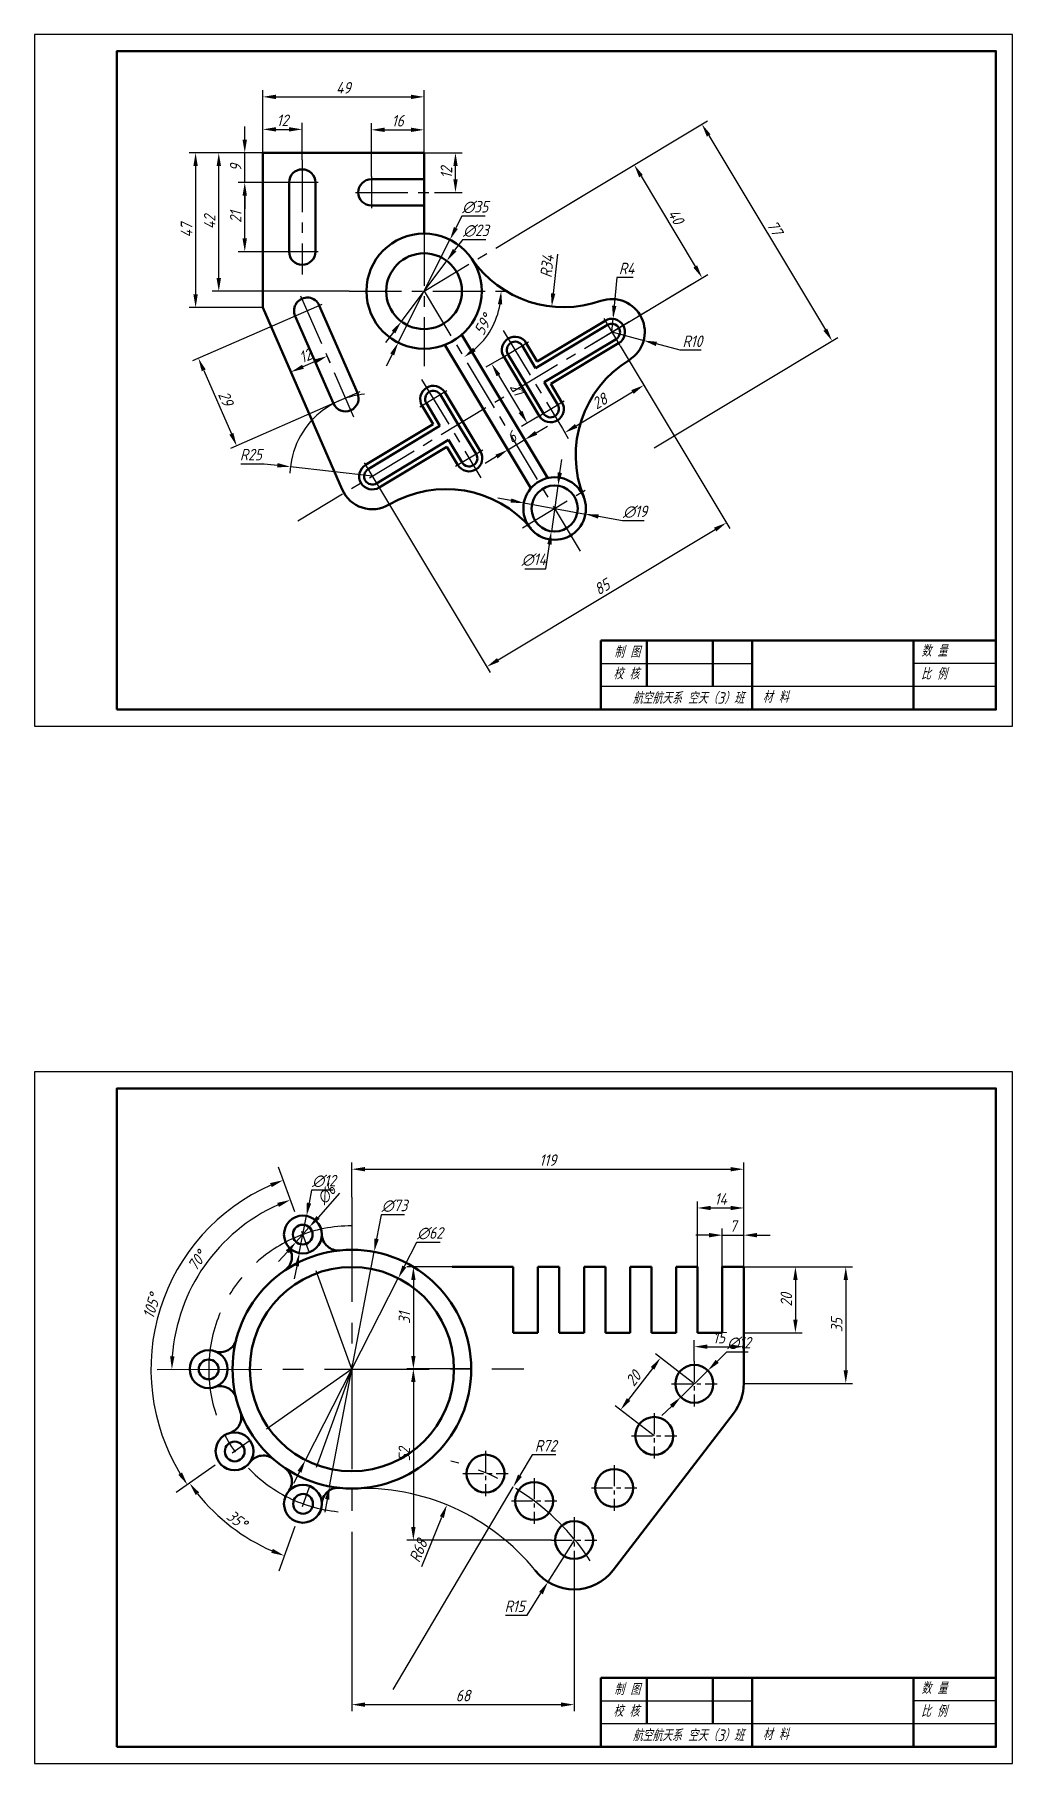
# Model space of a CAD drawing. Header units: millimetres. Extents: x 1 to 2971, y 6 to 1476.
# Drawn here: x 892 to 1189, y 6 to 531 of the extents above; entities that cross this region are included whole.
import ezdxf

# ---------------------------------------------------------------- set-up
doc = ezdxf.new("R2010")
doc.units = ezdxf.units.MM
doc.header["$PDMODE"] = 35
doc.linetypes.add('CENTER', pattern=[50.8, 31.75, -6.35, 6.35, -6.35])
for name, color, linetype, lineweight in [('尺寸标注', 7, 'Continuous', 25), ('文字标注', 7, 'Continuous', 25), ('点画线', 1, 'CENTER', 25), ('粗实线', 7, 'Continuous', 50), ('细实线', 3, 'Continuous', 25)]:
    doc.layers.add(name, color=color, linetype=linetype, lineweight=lineweight)
doc.styles.add('国标汉字', font='gbeitc.shx', dxfattribs={"height": 3.5, "bigfont": 'gbcbig.shx'})
doc.dimstyles.new('国标尺寸', dxfattribs={"dimtxt": 3.5, "dimasz": 4, "dimexe": 2, "dimexo": 0, "dimgap": 1, "dimtad": 1, "dimtoh": 1, "dimdec": 0, "dimdsep": 46, "dimtxsty": '国标汉字', "dimcen": 3.5, "dimclre": 256, "dimaunit": 1, "dimadec": 0, "dimazin": 0, "dimtfac": 1, "dimtdec": 0, "dimtmove": 0, "dimatfit": 3, "dimfxl": 1, "dimarcsym": 0})

# ---------------------------------------------------------------- blocks, each defined once
blk = doc.blocks.new('*D57')
at = {"layer": 'Defpoints', "color": 0, "transparency": 16777216}
for p in [(961.27, 494.72), (940.88, 447.72), (961.27, 447.72)]:
    blk.add_point(p, dxfattribs=at)
at = {"layer": '尺寸标注', "lineweight": -2, "transparency": 16777216}
for p, q in [((961.27, 494.72), (938.88, 494.72)), ((961.27, 447.72), (938.88, 447.72))]:
    blk.add_line(p, q, dxfattribs=at)
at = {"layer": '尺寸标注', "color": 0, "lineweight": -2, "transparency": 16777216}
blk.add_line((940.88, 490.72), (940.88, 451.72), dxfattribs=at)
at = {"layer": '尺寸标注', "color": 0, "transparency": 16777216}
for points in [[(940.21, 490.72), (941.54, 490.72), (940.88, 494.72)], [(940.21, 451.72), (941.54, 451.72), (940.88, 447.72)]]:
    blk.add_solid(points, dxfattribs=at)
at = {"layer": '尺寸标注', "color": 0, "transparency": 16777216, "insert": (938.13, 471.22), "char_height": 3.5, "attachment_point": 5, "rotation": 90, "style": '国标汉字'}
blk.add_mtext('47', dxfattribs=at)
blk = doc.blocks.new('*D58')
at = {"layer": 'Defpoints', "color": 0, "transparency": 16777216}
for p in [(947.92, 494.72), (961.27, 494.72), (987.52, 452.72)]:
    blk.add_point(p, dxfattribs=at)
at = {"layer": '尺寸标注', "lineweight": -2, "transparency": 16777216}
for p, q in [((961.27, 494.72), (945.92, 494.72)), ((987.52, 452.72), (945.92, 452.72))]:
    blk.add_line(p, q, dxfattribs=at)
at = {"layer": '尺寸标注', "color": 0, "lineweight": -2, "transparency": 16777216}
blk.add_line((947.92, 456.72), (947.92, 490.72), dxfattribs=at)
at = {"layer": '尺寸标注', "color": 0, "transparency": 16777216}
for points in [[(947.25, 490.72), (948.59, 490.72), (947.92, 494.72)], [(947.25, 456.72), (948.59, 456.72), (947.92, 452.72)]]:
    blk.add_solid(points, dxfattribs=at)
at = {"layer": '尺寸标注', "color": 0, "transparency": 16777216, "insert": (945.17, 473.72), "char_height": 3.5, "attachment_point": 5, "rotation": 90, "style": '国标汉字'}
blk.add_mtext('42', dxfattribs=at)
blk = doc.blocks.new('*D59')
at = {"layer": 'Defpoints', "color": 0, "transparency": 16777216}
for p in [(955.81, 494.72), (961.27, 494.72), (968.47, 485.72)]:
    blk.add_point(p, dxfattribs=at)
at = {"layer": '尺寸标注', "color": 0, "lineweight": -2, "transparency": 16777216}
for p, q in [((955.81, 498.72), (955.81, 502.72)), ((955.81, 485.72), (955.81, 494.72)), ((955.81, 481.72), (955.81, 477.72))]:
    blk.add_line(p, q, dxfattribs=at)
at = {"layer": '尺寸标注', "lineweight": -2, "transparency": 16777216}
for p, q in [((961.27, 494.72), (953.81, 494.72)), ((968.47, 485.72), (953.81, 485.72))]:
    blk.add_line(p, q, dxfattribs=at)
at = {"layer": '尺寸标注', "color": 0, "transparency": 16777216}
for points in [[(955.14, 498.72), (956.47, 498.72), (955.81, 494.72)], [(955.14, 481.72), (956.47, 481.72), (955.81, 485.72)]]:
    blk.add_solid(points, dxfattribs=at)
at = {"layer": '尺寸标注', "color": 0, "transparency": 16777216, "insert": (953.06, 490.22), "char_height": 3.5, "attachment_point": 5, "rotation": 90, "style": '国标汉字'}
blk.add_mtext('9', dxfattribs=at)
blk = doc.blocks.new('*D60')
at = {"layer": 'Defpoints', "color": 0, "transparency": 16777216}
for p in [(955.81, 485.72), (968.47, 485.72), (968.47, 464.72)]:
    blk.add_point(p, dxfattribs=at)
at = {"layer": '尺寸标注', "lineweight": -2, "transparency": 16777216}
for p, q in [((968.47, 485.72), (953.81, 485.72)), ((968.47, 464.72), (953.81, 464.72))]:
    blk.add_line(p, q, dxfattribs=at)
at = {"layer": '尺寸标注', "color": 0, "lineweight": -2, "transparency": 16777216}
blk.add_line((955.81, 468.72), (955.81, 481.72), dxfattribs=at)
at = {"layer": '尺寸标注', "color": 0, "transparency": 16777216}
for points in [[(955.14, 481.72), (956.47, 481.72), (955.81, 485.72)], [(955.14, 468.72), (956.47, 468.72), (955.81, 464.72)]]:
    blk.add_solid(points, dxfattribs=at)
at = {"layer": '尺寸标注', "color": 0, "transparency": 16777216, "insert": (953.06, 475.22), "char_height": 3.5, "attachment_point": 5, "rotation": 90, "style": '国标汉字'}
blk.add_mtext('21', dxfattribs=at)
blk = doc.blocks.new('*D61')
at = {"layer": 'Defpoints', "color": 0, "transparency": 16777216}
for p in [(1010.27, 511.73), (961.27, 494.72), (1010.27, 494.72)]:
    blk.add_point(p, dxfattribs=at)
at = {"layer": '尺寸标注', "lineweight": -2, "transparency": 16777216}
for p, q in [((961.27, 494.72), (961.27, 513.73)), ((1010.27, 494.72), (1010.27, 513.73))]:
    blk.add_line(p, q, dxfattribs=at)
at = {"layer": '尺寸标注', "color": 0, "lineweight": -2, "transparency": 16777216}
blk.add_line((965.27, 511.73), (1006.27, 511.73), dxfattribs=at)
at = {"layer": '尺寸标注', "color": 0, "transparency": 16777216}
for points in [[(965.27, 512.39), (965.27, 511.06), (961.27, 511.73)], [(1006.27, 512.39), (1006.27, 511.06), (1010.27, 511.73)]]:
    blk.add_solid(points, dxfattribs=at)
at = {"layer": '尺寸标注', "color": 0, "transparency": 16777216, "insert": (985.77, 514.48), "char_height": 3.5, "attachment_point": 5, "style": '国标汉字'}
blk.add_mtext('49', dxfattribs=at)
blk = doc.blocks.new('*D62')
at = {"layer": 'Defpoints', "color": 0, "transparency": 16777216}
for p in [(973.27, 501.86), (961.27, 494.72), (973.27, 492.62)]:
    blk.add_point(p, dxfattribs=at)
at = {"layer": '尺寸标注', "lineweight": -2, "transparency": 16777216}
for p, q in [((961.27, 494.72), (961.27, 503.86)), ((973.27, 492.62), (973.27, 503.86))]:
    blk.add_line(p, q, dxfattribs=at)
at = {"layer": '尺寸标注', "color": 0, "lineweight": -2, "transparency": 16777216}
blk.add_line((965.27, 501.86), (969.27, 501.86), dxfattribs=at)
at = {"layer": '尺寸标注', "color": 0, "transparency": 16777216}
for points in [[(965.27, 502.53), (965.27, 501.2), (961.27, 501.86)], [(969.27, 502.53), (969.27, 501.2), (973.27, 501.86)]]:
    blk.add_solid(points, dxfattribs=at)
at = {"layer": '尺寸标注', "color": 0, "transparency": 16777216, "insert": (967.27, 504.61), "char_height": 3.5, "attachment_point": 5, "style": '国标汉字'}
blk.add_mtext('12', dxfattribs=at)
blk = doc.blocks.new('*D63')
at = {"layer": 'Defpoints', "color": 0, "transparency": 16777216}
for p in [(1010.27, 501.72), (1010.27, 494.72), (994.27, 487.52)]:
    blk.add_point(p, dxfattribs=at)
at = {"layer": '尺寸标注', "lineweight": -2, "transparency": 16777216}
for p, q in [((994.27, 487.52), (994.27, 503.72)), ((1010.27, 494.72), (1010.27, 503.72))]:
    blk.add_line(p, q, dxfattribs=at)
at = {"layer": '尺寸标注', "color": 0, "lineweight": -2, "transparency": 16777216}
blk.add_line((998.27, 501.72), (1006.27, 501.72), dxfattribs=at)
at = {"layer": '尺寸标注', "color": 0, "transparency": 16777216}
for points in [[(998.27, 502.39), (998.27, 501.06), (994.27, 501.72)], [(1006.27, 502.39), (1006.27, 501.06), (1010.27, 501.72)]]:
    blk.add_solid(points, dxfattribs=at)
at = {"layer": '尺寸标注', "color": 0, "transparency": 16777216, "insert": (1002.27, 504.47), "char_height": 3.5, "attachment_point": 5, "style": '国标汉字'}
blk.add_mtext('16', dxfattribs=at)
blk = doc.blocks.new('*D64')
at = {"layer": 'Defpoints', "color": 0, "transparency": 16777216}
for p in [(1010.27, 494.72), (1019.81, 494.72), (1013.47, 482.72)]:
    blk.add_point(p, dxfattribs=at)
at = {"layer": '尺寸标注', "lineweight": -2, "transparency": 16777216}
for p, q in [((1010.27, 494.72), (1021.81, 494.72)), ((1013.47, 482.72), (1021.81, 482.72))]:
    blk.add_line(p, q, dxfattribs=at)
at = {"layer": '尺寸标注', "color": 0, "lineweight": -2, "transparency": 16777216}
blk.add_line((1019.81, 486.72), (1019.81, 490.72), dxfattribs=at)
at = {"layer": '尺寸标注', "color": 0, "transparency": 16777216}
for points in [[(1019.15, 490.72), (1020.48, 490.72), (1019.81, 494.72)], [(1019.15, 486.72), (1020.48, 486.72), (1019.81, 482.72)]]:
    blk.add_solid(points, dxfattribs=at)
at = {"layer": '尺寸标注', "color": 0, "transparency": 16777216, "insert": (1017.06, 488.72), "char_height": 3.5, "attachment_point": 5, "rotation": 90, "style": '国标汉字'}
blk.add_mtext('12', dxfattribs=at)
blk = doc.blocks.new('*D66')
at = {"layer": 'Defpoints', "color": 0, "transparency": 16777216}
for p in [(980.82, 432.97), (969.82, 428.16), (969.82, 428.16)]:
    blk.add_point(p, dxfattribs=at)
at = {"layer": '尺寸标注', "color": 0, "lineweight": -2, "transparency": 16777216}
blk.add_line((977.15, 431.37), (973.49, 429.76), dxfattribs=at)
at = {"layer": '尺寸标注', "lineweight": -2, "transparency": 16777216}
for p, q in [((980.82, 432.97), (981.62, 431.13)), ((969.82, 428.16), (970.62, 426.33))]:
    blk.add_line(p, q, dxfattribs=at)
at = {"layer": '尺寸标注', "color": 0, "transparency": 16777216}
for points in [[(976.88, 431.98), (977.42, 430.76), (980.82, 432.97)], [(973.22, 430.38), (973.75, 429.15), (969.82, 428.16)]]:
    blk.add_solid(points, dxfattribs=at)
at = {"layer": '尺寸标注', "color": 0, "transparency": 16777216, "insert": (974.22, 433.09), "char_height": 3.5, "attachment_point": 5, "rotation": 23.6038, "style": '国标汉字'}
blk.add_mtext('12', dxfattribs=at)
blk = doc.blocks.new('*D67')
at = {"layer": 'Defpoints', "color": 0, "transparency": 16777216}
for p in [(970.38, 444.86), (982, 418.27), (953.36, 405.75)]:
    blk.add_point(p, dxfattribs=at)
at = {"layer": '尺寸标注', "lineweight": -2, "transparency": 16777216}
for p, q in [((970.38, 444.86), (939.91, 431.54)), ((982, 418.27), (951.52, 404.95))]:
    blk.add_line(p, q, dxfattribs=at)
at = {"layer": '尺寸标注', "color": 0, "lineweight": -2, "transparency": 16777216}
blk.add_line((943.34, 428.68), (951.75, 409.42), dxfattribs=at)
at = {"layer": '尺寸标注', "color": 0, "transparency": 16777216}
for points in [[(943.95, 428.94), (942.73, 428.41), (941.74, 432.34)], [(952.36, 409.69), (951.14, 409.15), (953.36, 405.75)]]:
    blk.add_solid(points, dxfattribs=at)
at = {"layer": '尺寸标注', "color": 0, "transparency": 16777216, "insert": (950.07, 420.15), "char_height": 3.5, "attachment_point": 5, "rotation": 293.6038, "style": '国标汉字'}
blk.add_mtext('29', dxfattribs=at)
blk = doc.blocks.new('*D68')
at = {"layer": 'Defpoints', "color": 0, "transparency": 16777216}
for p in [(1069.82, 436.13), (997.04, 392.4), (1102.11, 382.4)]:
    blk.add_point(p, dxfattribs=at)
at = {"layer": '尺寸标注', "lineweight": -2, "transparency": 16777216}
for p, q in [((1069.82, 436.13), (1103.14, 380.69)), ((997.04, 392.4), (1030.36, 336.96))]:
    blk.add_line(p, q, dxfattribs=at)
at = {"layer": '尺寸标注', "color": 0, "lineweight": -2, "transparency": 16777216}
blk.add_line((1032.76, 340.73), (1098.68, 380.34), dxfattribs=at)
at = {"layer": '尺寸标注', "color": 0, "transparency": 16777216}
for points in [[(1098.34, 380.91), (1099.02, 379.77), (1102.11, 382.4)], [(1032.42, 341.3), (1033.1, 340.16), (1029.33, 338.67)]]:
    blk.add_solid(points, dxfattribs=at)
at = {"layer": '尺寸标注', "color": 0, "transparency": 16777216, "insert": (1064.3, 362.89), "char_height": 3.5, "attachment_point": 5, "rotation": 31, "style": '国标汉字'}
blk.add_mtext('85', dxfattribs=at)
blk = doc.blocks.new('*D70')
at = {"layer": 'Defpoints', "color": 0, "transparency": 16777216}
for p in [(1033.78, 432.43), (1041.61, 412.64), (1044.6, 414.43)]:
    blk.add_point(p, dxfattribs=at)
at = {"layer": '尺寸标注', "lineweight": -2, "transparency": 16777216}
for p, q in [((1033.78, 432.43), (1029.08, 429.61)), ((1044.6, 414.43), (1039.9, 411.61))]:
    blk.add_line(p, q, dxfattribs=at)
at = {"layer": '尺寸标注', "color": 0, "lineweight": -2, "transparency": 16777216}
blk.add_line((1032.86, 427.21), (1039.55, 416.07), dxfattribs=at)
at = {"layer": '尺寸标注', "color": 0, "transparency": 16777216}
for points in [[(1033.43, 427.56), (1032.29, 426.87), (1030.8, 430.64)], [(1040.13, 416.41), (1038.98, 415.73), (1041.61, 412.64)]]:
    blk.add_solid(points, dxfattribs=at)
at = {"layer": '尺寸标注', "color": 0, "transparency": 16777216, "insert": (1038.56, 423.06), "char_height": 3.5, "attachment_point": 5, "rotation": 301, "style": '国标汉字'}
blk.add_mtext('21', dxfattribs=at)
blk = doc.blocks.new('*D71')
at = {"layer": 'Defpoints', "color": 0, "transparency": 16777216}
for p in [(1076.27, 425.41), (1077.01, 424.17), (1052.27, 410.99)]:
    blk.add_point(p, dxfattribs=at)
at = {"layer": '尺寸标注', "lineweight": -2, "transparency": 16777216}
for p, q in [((1076.27, 425.41), (1078.04, 422.45)), ((1052.27, 410.99), (1054.04, 408.03))]:
    blk.add_line(p, q, dxfattribs=at)
at = {"layer": '尺寸标注', "color": 0, "lineweight": -2, "transparency": 16777216}
blk.add_line((1056.44, 411.81), (1073.59, 422.11), dxfattribs=at)
at = {"layer": '尺寸标注', "color": 0, "transparency": 16777216}
for points in [[(1073.24, 422.68), (1073.93, 421.53), (1077.01, 424.17)], [(1056.1, 412.38), (1056.79, 411.23), (1053.01, 409.74)]]:
    blk.add_solid(points, dxfattribs=at)
at = {"layer": '尺寸标注', "color": 0, "transparency": 16777216, "insert": (1063.6, 419.31), "char_height": 3.5, "attachment_point": 5, "rotation": 31, "style": '国标汉字'}
blk.add_mtext('28', dxfattribs=at)
blk = doc.blocks.new('*D72')
at = {"layer": 'Defpoints', "color": 0, "transparency": 16777216}
for p in [(1040.59, 470.94), (1094.71, 456.79), (1061.19, 436.65)]:
    blk.add_point(p, dxfattribs=at)
at = {"layer": '尺寸标注', "lineweight": -2, "transparency": 16777216}
for p, q in [((1040.59, 470.94), (1075.82, 492.11)), ((1061.19, 436.65), (1096.42, 457.82))]:
    blk.add_line(p, q, dxfattribs=at)
at = {"layer": '尺寸标注', "color": 0, "lineweight": -2, "transparency": 16777216}
blk.add_line((1076.16, 487.65), (1092.65, 460.22), dxfattribs=at)
at = {"layer": '尺寸标注', "color": 0, "transparency": 16777216}
for points in [[(1076.74, 487.99), (1075.59, 487.3), (1074.1, 491.08)], [(1093.22, 460.56), (1092.07, 459.88), (1094.71, 456.79)]]:
    blk.add_solid(points, dxfattribs=at)
at = {"layer": '尺寸标注', "color": 0, "transparency": 16777216, "insert": (1086.76, 475.35), "char_height": 3.5, "attachment_point": 5, "rotation": 301, "style": '国标汉字'}
blk.add_mtext('40', dxfattribs=at)
blk = doc.blocks.new('*D73')
at = {"layer": 'Defpoints', "color": 0, "transparency": 16777216}
for p in [(1040.59, 470.94), (1134.21, 437.6), (1080.14, 405.11)]:
    blk.add_point(p, dxfattribs=at)
at = {"layer": '尺寸标注', "lineweight": -2, "transparency": 16777216}
for p, q in [((1040.59, 470.94), (1096.37, 504.46)), ((1080.14, 405.11), (1135.93, 438.63))]:
    blk.add_line(p, q, dxfattribs=at)
at = {"layer": '尺寸标注', "color": 0, "lineweight": -2, "transparency": 16777216}
blk.add_line((1096.72, 500), (1132.15, 441.03), dxfattribs=at)
at = {"layer": '尺寸标注', "color": 0, "transparency": 16777216}
for points in [[(1097.29, 500.34), (1096.15, 499.66), (1094.66, 503.43)], [(1132.72, 441.37), (1131.58, 440.69), (1134.21, 437.6)]]:
    blk.add_solid(points, dxfattribs=at)
at = {"layer": '尺寸标注', "color": 0, "transparency": 16777216, "insert": (1116.79, 471.93), "char_height": 3.5, "attachment_point": 5, "rotation": 301, "style": '国标汉字'}
blk.add_mtext('77', dxfattribs=at)
blk = doc.blocks.new('*D74')
at = {"layer": 'Defpoints', "color": 0, "transparency": 16777216}
for p in [(987.52, 452.72), (1010.27, 452.72), (1033.02, 452.72), (1028.38, 437.88), (1058.34, 372.72)]:
    blk.add_point(p, dxfattribs=at)
at = {"layer": '尺寸标注', "lineweight": -2, "transparency": 16777216}
blk.add_line((1033.02, 452.72), (1035.69, 452.72), dxfattribs=at)
at = {"layer": '尺寸标注', "color": 0, "lineweight": -2, "transparency": 16777216}
blk.add_arc((1010.27, 452.72), 23.42, 310.7997, 350.2003, dxfattribs=at)
at = {"layer": '尺寸标注', "color": 0, "transparency": 16777216}
for points in [[(1032.68, 448.79), (1034.01, 448.68), (1033.69, 452.72)], [(1025.96, 434.46), (1025.18, 435.54), (1022.33, 432.65)]]:
    blk.add_solid(points, dxfattribs=at)
at = {"layer": '尺寸标注', "color": 0, "transparency": 16777216, "insert": (1028.26, 442.55), "char_height": 3.5, "attachment_point": 5, "rotation": 60.5, "style": '国标汉字'}
blk.add_mtext('59°', dxfattribs=at)
blk = doc.blocks.new('*D75')
at = {"layer": 'Defpoints', "color": 0, "transparency": 16777216}
for p in [(1050.93, 393.65), (1048.93, 379.79)]:
    blk.add_point(p, dxfattribs=at)
at = {"layer": '尺寸标注', "color": 0, "lineweight": -2, "transparency": 16777216}
for p, q in [((1051.5, 397.61), (1052.08, 401.57)), ((1050.93, 393.65), (1048.93, 379.79)), ((1047.28, 368.41), (1048.36, 375.83)), ((1040.89, 368.41), (1047.28, 368.41))]:
    blk.add_line(p, q, dxfattribs=at)
at = {"layer": '尺寸标注', "color": 0, "transparency": 16777216}
for points in [[(1050.84, 397.7), (1052.16, 397.51), (1050.93, 393.65)], [(1047.7, 375.93), (1049.02, 375.74), (1048.93, 379.79)]]:
    blk.add_solid(points, dxfattribs=at)
at = {"layer": '尺寸标注', "color": 0, "transparency": 16777216, "insert": (1043.59, 371.16), "char_height": 3.5, "attachment_point": 5, "style": '国标汉字'}
blk.add_mtext('∅14', dxfattribs=at)
blk = doc.blocks.new('*D76')
at = {"layer": 'Defpoints', "color": 0, "transparency": 16777216}
for p in [(1040.58, 388.42), (1059.28, 385.03)]:
    blk.add_point(p, dxfattribs=at)
at = {"layer": '尺寸标注', "color": 0, "lineweight": -2, "transparency": 16777216}
for p, q in [((1036.65, 389.13), (1032.71, 389.84)), ((1040.58, 388.42), (1059.28, 385.03)), ((1070.59, 382.98), (1063.21, 384.31)), ((1077.14, 382.98), (1070.59, 382.98))]:
    blk.add_line(p, q, dxfattribs=at)
at = {"layer": '尺寸标注', "color": 0, "transparency": 16777216}
for points in [[(1036.77, 389.78), (1036.53, 388.47), (1040.58, 388.42)], [(1063.33, 384.97), (1063.1, 383.66), (1059.28, 385.03)]]:
    blk.add_solid(points, dxfattribs=at)
at = {"layer": '尺寸标注', "color": 0, "transparency": 16777216, "insert": (1074.37, 385.73), "char_height": 3.5, "attachment_point": 5, "style": '国标汉字'}
blk.add_mtext('∅19', dxfattribs=at)
blk = doc.blocks.new('*D77')
at = {"layer": 'Defpoints', "color": 0, "transparency": 16777216}
for p in [(1017.16, 461.93), (1003.38, 443.52)]:
    blk.add_point(p, dxfattribs=at)
at = {"layer": '尺寸标注', "color": 0, "lineweight": -2, "transparency": 16777216}
for p, q in [((1021.95, 468.34), (1019.56, 465.13)), ((1029.08, 468.34), (1021.95, 468.34)), ((1003.38, 443.52), (1017.16, 461.93)), ((1000.99, 440.31), (998.59, 437.11))]:
    blk.add_line(p, q, dxfattribs=at)
at = {"layer": '尺寸标注', "color": 0, "transparency": 16777216}
for points in [[(1019.02, 465.53), (1020.09, 464.73), (1017.16, 461.93)], [(1000.45, 440.71), (1001.52, 439.91), (1003.38, 443.52)]]:
    blk.add_solid(points, dxfattribs=at)
at = {"layer": '尺寸标注', "color": 0, "transparency": 16777216, "insert": (1026.02, 471.09), "char_height": 3.5, "attachment_point": 5, "style": '国标汉字'}
blk.add_mtext('∅23', dxfattribs=at)
blk = doc.blocks.new('*D78')
at = {"layer": 'Defpoints', "color": 0, "transparency": 16777216}
for p in [(1018.14, 468.36), (1002.41, 437.09)]:
    blk.add_point(p, dxfattribs=at)
at = {"layer": '尺寸标注', "color": 0, "lineweight": -2, "transparency": 16777216}
for p, q in [((1021.73, 475.5), (1019.94, 471.93)), ((1028.86, 475.5), (1021.73, 475.5)), ((1002.41, 437.09), (1018.14, 468.36)), ((1000.61, 433.52), (998.81, 429.94))]:
    blk.add_line(p, q, dxfattribs=at)
at = {"layer": '尺寸标注', "color": 0, "transparency": 16777216}
for points in [[(1019.34, 472.23), (1020.53, 471.63), (1018.14, 468.36)], [(1000.01, 433.82), (1001.2, 433.22), (1002.41, 437.09)]]:
    blk.add_solid(points, dxfattribs=at)
at = {"layer": '尺寸标注', "color": 0, "transparency": 16777216, "insert": (1025.8, 478.25), "char_height": 3.5, "attachment_point": 5, "style": '国标汉字'}
blk.add_mtext('∅35', dxfattribs=at)
blk = doc.blocks.new('*D79')
at = {"layer": 'Defpoints', "color": 0, "transparency": 16777216}
for p in [(1067.67, 444.31), (1067.3, 440.33)]:
    blk.add_point(p, dxfattribs=at)
at = {"layer": '尺寸标注', "color": 0, "lineweight": -2, "transparency": 16777216}
for p, q in [((1068.82, 456.86), (1068.03, 448.29)), ((1073.76, 456.86), (1068.82, 456.86)), ((1067.3, 440.33), (1067.67, 444.31))]:
    blk.add_line(p, q, dxfattribs=at)
at = {"layer": '尺寸标注', "color": 0, "transparency": 16777216}
blk.add_solid([(1067.37, 448.35), (1068.7, 448.23), (1067.67, 444.31)], dxfattribs=at)
at = {"layer": '尺寸标注', "color": 0, "transparency": 16777216, "insert": (1071.79, 459.61), "char_height": 3.5, "attachment_point": 5, "style": '国标汉字'}
blk.add_mtext('R4', dxfattribs=at)
blk = doc.blocks.new('*D80')
at = {"layer": 'Defpoints', "color": 0, "transparency": 16777216}
for p in [(1067.3, 440.33), (1076.97, 437.74)]:
    blk.add_point(p, dxfattribs=at)
at = {"layer": '尺寸标注', "color": 0, "lineweight": -2, "transparency": 16777216}
for p, q in [((1067.3, 440.33), (1076.97, 437.74)), ((1088.08, 434.77), (1080.83, 436.71)), ((1094.47, 434.77), (1088.08, 434.77))]:
    blk.add_line(p, q, dxfattribs=at)
at = {"layer": '尺寸标注', "color": 0, "transparency": 16777216}
blk.add_solid([(1081, 437.36), (1080.66, 436.07), (1076.97, 437.74)], dxfattribs=at)
at = {"layer": '尺寸标注', "color": 0, "transparency": 16777216, "insert": (1091.77, 437.52), "char_height": 3.5, "attachment_point": 5, "style": '国标汉字'}
blk.add_mtext('R10', dxfattribs=at)
blk = doc.blocks.new('*D81')
at = {"layer": 'Defpoints', "color": 0, "transparency": 16777216}
for p in [(1052.75, 481.85), (1049.04, 448.05)]:
    blk.add_point(p, dxfattribs=at)
at = {"layer": '尺寸标注', "color": 0, "lineweight": -2, "transparency": 16777216}
blk.add_line((1050.78, 463.93), (1049.48, 452.03), dxfattribs=at)
at = {"layer": '尺寸标注', "color": 0, "transparency": 16777216}
blk.add_solid([(1048.81, 452.1), (1050.14, 451.95), (1049.04, 448.05)], dxfattribs=at)
at = {"layer": '尺寸标注', "color": 0, "transparency": 16777216, "insert": (1047.61, 460.27), "char_height": 3.5, "attachment_point": 5, "rotation": 83.7422, "style": '国标汉字'}
blk.add_mtext('R34', dxfattribs=at)
blk = doc.blocks.new('*D82')
at = {"layer": 'Defpoints', "color": 0, "transparency": 16777216}
for p in [(1040.86, 407.64), (1047.86, 395.99), (1042.72, 392.9)]:
    blk.add_point(p, dxfattribs=at)
at = {"layer": '尺寸标注', "color": 0, "lineweight": -2, "transparency": 16777216}
for p, q in [((1044.29, 409.7), (1047.72, 411.76)), ((1035.72, 404.55), (1040.86, 407.64)), ((1032.29, 402.49), (1028.86, 400.43))]:
    blk.add_line(p, q, dxfattribs=at)
at = {"layer": '尺寸标注', "lineweight": -2, "transparency": 16777216}
for p, q in [((1042.72, 392.9), (1034.69, 406.27)), ((1047.86, 395.99), (1039.83, 409.36))]:
    blk.add_line(p, q, dxfattribs=at)
at = {"layer": '尺寸标注', "color": 0, "transparency": 16777216}
for points in [[(1043.94, 410.27), (1044.63, 409.13), (1040.86, 407.64)], [(1031.94, 403.06), (1032.63, 401.92), (1035.72, 404.55)]]:
    blk.add_solid(points, dxfattribs=at)
at = {"layer": '尺寸标注', "color": 0, "transparency": 16777216, "insert": (1036.87, 408.46), "char_height": 3.5, "attachment_point": 5, "rotation": 31, "style": '国标汉字'}
blk.add_mtext('6', dxfattribs=at)
blk = doc.blocks.new('*D83')
at = {"layer": 'Defpoints', "color": 0, "transparency": 16777216}
for p in [(969.68, 399.41), (994.56, 396.51)]:
    blk.add_point(p, dxfattribs=at)
at = {"layer": '尺寸标注', "color": 0, "lineweight": -2, "transparency": 16777216}
for p, q in [((954.61, 400.33), (961.74, 400.33)), ((961.74, 400.33), (965.71, 399.87)), ((994.56, 396.51), (969.68, 399.41))]:
    blk.add_line(p, q, dxfattribs=at)
at = {"layer": '尺寸标注', "lineweight": -2, "transparency": 16777216}
blk.add_arc((994.56, 396.51), 25.05, 129.2217, 177.9398, dxfattribs=at)
at = {"layer": '尺寸标注', "color": 0, "transparency": 16777216}
blk.add_solid([(965.79, 400.53), (965.63, 399.21), (969.68, 399.41)], dxfattribs=at)
at = {"layer": '尺寸标注', "color": 0, "transparency": 16777216, "insert": (957.68, 403.08), "char_height": 3.5, "attachment_point": 5, "style": '国标汉字'}
blk.add_mtext('R25', dxfattribs=at)

msp = doc.modelspace()

# ---------------------------------------------------------------- linework, layer by layer
at = {"layer": '尺寸标注'}
for p, q in [((988.35, 177.58), (988.35, 188.09)), ((992.35, 186.09), (1103.35, 186.09)), ((1107.35, 156.42), (1107.35, 188.09)), ((976.09, 179.75), (975.33, 175.83)), ((982.63, 179.75), (976.09, 179.75)), ((984.63, 178.82), (978.07, 171.46)), ((1093.35, 156.42), (1093.35, 176.32)), ((1097.35, 174.32), (1103.35, 174.32)), ((1107.35, 156.42), (1107.35, 176.32)), ((971.41, 163.99), (975.4, 168.47)), ((972.37, 160.61), (974.57, 171.9)), ((997.24, 172.22), (995.85, 164.92)), ((1004.36, 172.22), (997.24, 172.22)), ((1100.85, 156.42), (1100.85, 168.06)), ((1107.35, 156.42), (1107.35, 168.06)), ((1008.02, 163.88), (1004.27, 156.55)), ((1015.14, 163.88), (1008.02, 163.88)), ((1096.85, 166.06), (1092.85, 166.06)), ((1100.85, 166.06), (1107.35, 166.06)), ((1111.35, 166.06), (1115.35, 166.06)), ((968.75, 161.01), (966.09, 158.02)), ((981.59, 89.77), (995.11, 160.99)), ((971.61, 156.68), (970.85, 152.76)), ((974.24, 97.77), (1002.45, 152.99)), ((1007.06, 156.42), (1005.03, 156.42)), ((1007.03, 152.42), (1007.03, 129.41)), ((1018.82, 156.42), (1007.06, 156.42)), ((1107.35, 156.42), (1125.06, 156.42)), ((1107.35, 156.42), (1140.35, 156.42)), ((1123.06, 152.42), (1123.06, 140.41)), ((1138.35, 152.42), (1138.35, 125.05)), ((1092.35, 127.81), (1092.35, 134.2)), ((1096.35, 132.2), (1103.35, 132.2)), ((1107.35, 136.41), (1125.06, 136.41)), ((1107.35, 127.81), (1107.35, 134.2)), ((1092.35, 120.91), (1080.52, 130.01)), ((1102.16, 130.54), (1099.31, 127.74)), ((1108.7, 130.54), (1102.16, 130.54)), ((1024.6, 125.43), (1005.02, 125.43)), ((1007.02, 125.41), (1009.03, 125.41)), ((1007.02, 121.43), (1007.02, 77.48)), ((1079.66, 125.62), (1072.38, 116.15)), ((1088.24, 116.88), (1096.45, 124.94)), ((1107.35, 121.05), (1140.35, 121.05)), ((1080.18, 105.1), (1068.35, 114.2)), ((1085.39, 114.08), (1082.53, 111.28)), ((1043.15, 99.35), (1039.4, 93.03)), ((1050.27, 99.35), (1043.15, 99.35)), ((972.43, 94.21), (970.61, 90.65)), ((1000.84, 28.13), (1037.35, 89.6)), ((980.84, 85.84), (980.1, 81.91)), ((1009.55, 65.46), (1015.68, 80.45)), ((988.35, 73.18), (988.35, 21.5)), ((1048.95, 73.48), (1005.02, 73.48)), ((1055.85, 73.48), (1047.9, 60.76)), ((1055.85, 67.73), (1055.85, 21.5)), ((1041.57, 50.62), (1045.78, 57.36)), ((1035.03, 50.62), (1041.57, 50.62)), ((992.35, 23.5), (1051.85, 23.5))]:
    msp.add_line(p, q, dxfattribs=at)
for centre, radius, start, end in [((988.35, 125.38), 61.05, 113.7546, 211.331), ((988.35, 125.38), 54.68, 114.1925, 175.8931), ((988.35, 125.38), 60.27, 218.8887, 246.2825), ((991.64, 21.68), 67.5, 38.8926, 92.7923)]:
    msp.add_arc(centre, radius, start, end, dxfattribs=at)
for points in [[(992.35, 186.76), (992.35, 185.42), (988.35, 186.09)], [(1103.35, 186.76), (1103.35, 185.42), (1107.35, 186.09)], [(963.51, 181.88), (964, 180.64), (967.47, 182.75)], [(965.69, 175.87), (966.19, 174.64), (969.65, 176.76)], [(974.67, 175.95), (975.98, 175.7), (974.57, 171.9)], [(1097.35, 174.98), (1097.35, 173.65), (1093.35, 174.32)], [(1103.35, 174.98), (1103.35, 173.65), (1107.35, 174.32)], [(977.57, 171.9), (978.56, 171.02), (975.4, 168.47)], [(968.25, 161.45), (969.25, 160.56), (971.41, 163.99)], [(995.2, 165.05), (996.51, 164.8), (995.11, 160.99)], [(1096.85, 166.73), (1096.85, 165.39), (1100.85, 166.06)], [(1111.35, 166.73), (1111.35, 165.39), (1107.35, 166.06)], [(970.96, 156.81), (972.27, 156.56), (972.37, 160.61)], [(1003.68, 156.85), (1004.86, 156.24), (1002.45, 152.99)], [(1006.36, 152.42), (1007.69, 152.42), (1007.03, 156.42)], [(1122.39, 152.42), (1123.73, 152.42), (1123.06, 156.42)], [(1137.69, 152.42), (1139.02, 152.42), (1138.35, 156.42)], [(1122.39, 140.41), (1123.73, 140.41), (1123.06, 136.41)], [(1096.35, 132.86), (1096.35, 131.53), (1092.35, 132.2)], [(1103.35, 132.86), (1103.35, 131.53), (1107.35, 132.2)], [(934.48, 129.27), (933.14, 129.32), (933.67, 125.3)], [(1006.36, 129.41), (1007.69, 129.41), (1007.03, 125.41)], [(1079.14, 126.03), (1080.19, 125.22), (1082.1, 128.8)], [(1098.84, 128.22), (1099.77, 127.27), (1096.45, 124.94)], [(1006.35, 121.43), (1007.69, 121.43), (1007.02, 125.43)], [(1137.69, 125.05), (1139.02, 125.05), (1138.35, 121.05)], [(1071.85, 116.56), (1072.9, 115.75), (1069.94, 112.98)], [(1084.92, 114.56), (1085.86, 113.61), (1088.24, 116.88)], [(971.83, 94.51), (973.02, 93.91), (974.24, 97.77)], [(936.76, 94), (935.64, 93.27), (938.39, 90.29)], [(940.9, 87.14), (941.97, 87.94), (939.03, 90.73)], [(980.19, 85.96), (981.5, 85.71), (981.59, 89.77)], [(1038.82, 93.38), (1039.97, 92.69), (1037.35, 89.6)], [(1015.07, 80.7), (1016.3, 80.2), (1017.2, 84.15)], [(1006.35, 77.48), (1007.69, 77.48), (1007.02, 73.48)], [(964.35, 70.82), (963.86, 69.58), (967.82, 68.71)], [(1045.22, 57.72), (1046.35, 57.01), (1047.9, 60.76)], [(992.35, 24.16), (992.35, 22.83), (988.35, 23.5)], [(1051.85, 24.16), (1051.85, 22.83), (1055.85, 23.5)]]:
    msp.add_solid(points, dxfattribs=at)
at = {"layer": '点画线', "ltscale": 0.5}
for p, q in [((973.27, 492.62), (973.27, 457.82)), ((978.07, 485.72), (968.47, 485.72)), ((994.27, 487.52), (994.27, 477.92)), ((989.47, 482.72), (1013.47, 482.72)), ((1010.27, 452.72), (1040.59, 470.94)), ((1010.27, 470.22), (1010.27, 429.97)), ((978.07, 464.72), (968.47, 464.72)), ((971.91, 383.01), (1091.51, 454.87)), ((987.52, 452.72), (1033.02, 452.72)), ((1010.27, 452.72), (1058.34, 372.72)), ((979.18, 448.7), (970.38, 444.86)), ((972.79, 451.34), (988.84, 414.6)), ((1064.83, 444.44), (1069.78, 436.21)), ((1033.78, 432.43), (1042.01, 437.38)), ((1034.34, 440.82), (1052.27, 410.99)), ((1009.54, 425.88), (1027.53, 396.09)), ((990.8, 422.11), (982, 418.27)), ((1017.22, 422.46), (1009, 417.49)), ((1044.6, 414.43), (1052.83, 419.38)), ((1028.07, 404.48), (1019.85, 399.52)), ((992.08, 400.62), (997.04, 392.4)), ((1040.15, 380.84), (1059.85, 392.68))]:
    msp.add_line(p, q, dxfattribs=at)
at = {"layer": '点画线'}
for p, q in [((988.35, 125.38), (966.03, 186.69)), ((988.35, 177.58), (988.35, 73.18)), ((929.25, 125.29), (1040.55, 125.46)), ((988.35, 125.38), (934.95, 87.87)), ((988.35, 125.38), (966.12, 64.03))]:
    msp.add_line(p, q, dxfattribs=at)
at = {"layer": '点画线', "ltscale": 0.2}
for p, q in [((1092.35, 127.81), (1092.35, 114.01)), ((1085.45, 120.91), (1099.25, 120.91)), ((1080.18, 112), (1080.18, 98.2)), ((1073.28, 105.1), (1087.08, 105.1)), ((1028.92, 100.56), (1028.92, 86.76)), ((1068.01, 96.19), (1068.01, 82.39)), ((1022.02, 93.66), (1035.82, 93.66)), ((1043.71, 92.24), (1043.71, 78.44)), ((1061.11, 89.29), (1074.91, 89.29)), ((1036.81, 85.34), (1050.61, 85.34)), ((1055.85, 80.38), (1055.85, 66.58)), ((1048.95, 73.48), (1062.75, 73.48))]:
    msp.add_line(p, q, dxfattribs=at)
at = {"layer": '点画线', "ltscale": 0.5}
msp.add_arc((994.56, 396.51), 25.05, 95.5655, 129.2217, dxfattribs=at)
at = {"layer": '点画线'}
for centre, radius, start, end in [((988.35, 125.38), 43.5, 90, 264.4903), ((1000.84, 28.13), 71.5, 33.082, 75.7575)]:
    msp.add_arc(centre, radius, start, end, dxfattribs=at)
at = {"layer": '粗实线'}
for p, q in [((961.27, 494.72), (1010.27, 494.72)), ((961.27, 494.72), (961.27, 447.72)), ((1010.27, 494.72), (1010.27, 470.22)), ((969.27, 485.72), (969.27, 464.72)), ((977.27, 464.72), (977.27, 485.72)), ((994.27, 486.72), (1010.27, 486.72)), ((994.27, 478.72), (1010.27, 478.72)), ((961.27, 447.72), (985.4, 392.51)), ((978.45, 448.38), (990.06, 421.81)), ((971.12, 445.18), (982.73, 418.6)), ((1066.02, 442.47), (1044.16, 429.33)), ((1065.24, 443.75), (1044.67, 431.39)), ((1016.71, 436.18), (1042.72, 392.9)), ((1021.86, 439.27), (1047.86, 395.99)), ((1040.04, 436.19), (1044.16, 429.33)), ((1041.32, 436.96), (1044.67, 431.39)), ((1068.59, 438.18), (1046.73, 425.05)), ((1069.36, 436.9), (1048.79, 424.54)), ((1034.47, 432.84), (1045.28, 414.84)), ((1045.28, 414.84), (1034.47, 432.84)), ((1035.75, 433.62), (1041.16, 424.62)), ((1015.25, 421.27), (1020.67, 412.28)), ((1016.53, 422.04), (1027.38, 404.06)), ((1027.38, 404.06), (1016.53, 422.04)), ((1046.57, 415.62), (1041.16, 424.62)), ((1050.85, 418.19), (1046.73, 425.05)), ((1052.14, 418.96), (1048.79, 424.54)), ((1009.68, 417.91), (1013.04, 412.34)), ((1010.97, 418.68), (1015.1, 411.83)), ((992.5, 399.94), (1013.04, 412.34)), ((993.27, 398.65), (1015.1, 411.83)), ((1026.1, 403.29), (1020.67, 412.28)), ((995.85, 394.37), (1017.68, 407.55)), ((996.63, 393.09), (1017.18, 405.49)), ((1020.54, 399.93), (1017.18, 405.49)), ((1021.82, 400.7), (1017.68, 407.55)), ((1183.97, 346.65), (1063.97, 346.65)), ((1063.97, 346.65), (1063.97, 325.65)), ((1077.97, 332.65), (1077.97, 346.65)), ((1097.97, 332.65), (1097.97, 346.65)), ((1109.97, 325.65), (1109.97, 346.65)), ((1158.97, 325.65), (1158.97, 346.65)), ((1037.35, 156.42), (1018.82, 156.42)), ((1037.35, 136.41), (1037.35, 156.42)), ((1044.85, 156.42), (1044.85, 136.41)), ((1044.85, 156.42), (1051.35, 156.42)), ((1051.35, 136.41), (1051.35, 156.42)), ((1058.85, 156.42), (1058.85, 136.41)), ((1058.85, 156.42), (1065.35, 156.42)), ((1065.35, 136.41), (1065.35, 156.42)), ((1072.85, 156.42), (1072.85, 136.41)), ((1072.85, 156.42), (1079.35, 156.42)), ((1079.35, 136.41), (1079.35, 156.42)), ((1086.85, 156.42), (1086.85, 136.41)), ((1086.85, 156.42), (1093.35, 156.42)), ((1093.35, 136.41), (1093.35, 156.42)), ((1100.85, 156.42), (1100.85, 136.41)), ((1100.85, 156.42), (1107.35, 156.42)), ((1107.35, 156.42), (1107.35, 120.92)), ((1037.35, 136.41), (1044.85, 136.41)), ((1051.35, 136.41), (1058.85, 136.41)), ((1065.35, 136.41), (1072.85, 136.41)), ((1079.35, 136.41), (1086.85, 136.41)), ((1093.35, 136.41), (1100.85, 136.41)), ((1104.25, 111.92), (1067.75, 64.35)), ((1183.97, 31.65), (1063.97, 31.65)), ((1063.97, 31.65), (1063.97, 10.65)), ((1077.97, 17.65), (1077.97, 31.65)), ((1097.97, 17.65), (1097.97, 31.65)), ((1109.97, 10.65), (1109.97, 31.65)), ((1158.97, 10.65), (1158.97, 31.65))]:
    msp.add_line(p, q, dxfattribs=at)
for points in [[(916.97, 325.65), (1183.97, 325.65), (1183.97, 525.65), (916.97, 525.65)], [(916.97, 10.65), (1183.97, 10.65), (1183.97, 210.65), (916.97, 210.65)]]:
    msp.add_lwpolyline(points, close=True, dxfattribs=at)
for centre, radius in [((1010.27, 452.72), 17.5), ((1010.27, 452.72), 11.5), ((1049.93, 386.72), 9.5), ((1049.93, 386.72), 7), ((973.47, 166.26), 5.75), ((973.41, 166.23), 3), ((988.35, 125.38), 36.25), ((988.35, 125.38), 31), ((944.85, 125.38), 5.75), ((944.85, 125.31), 3), ((1092.35, 120.91), 5.75), ((1080.18, 105.1), 5.75), ((952.71, 100.43), 5.75), ((952.75, 100.38), 3), ((1028.92, 93.66), 5.75), ((1068.01, 89.29), 5.75), ((973.47, 84.5), 5.75), ((1043.71, 85.34), 5.75), ((973.53, 84.48), 3), ((1055.85, 73.48), 5.75)]:
    msp.add_circle(centre, radius, dxfattribs=at)
for centre, radius, start, end in [((973.27, 485.72), 4, 0, 180), ((994.27, 482.72), 4, 90, 270), ((973.27, 464.72), 4, 180, 0), ((1052.75, 481.85), 34, 214.4387, 289.3204), ((974.78, 446.78), 4, 23.6038, 203.6038), ((1067.3, 440.33), 10, 301.5644, 109.3204), ((1067.3, 440.33), 4, 301, 121), ((1067.3, 440.33), 2.5, 301, 121), ((1037.9, 434.9), 4, 31, 211), ((1037.9, 434.9), 2.5, 31, 211), ((1090.34, 402.84), 34, 121.5644, 201.7426), ((986.39, 420.21), 4, 203.6038, 23.6038), ((1013.11, 419.97), 4, 31.1201, 211.1201), ((1013.11, 419.97), 2.5, 31.1201, 211.1201), ((1048.71, 416.9), 4, 211, 31), ((1048.71, 416.9), 2.5, 211, 31), ((994.56, 396.51), 4, 121.1201, 301.1201), ((1023.96, 402), 4, 211.1201, 31.1201), ((1023.96, 402), 2.5, 211.1201, 31.1201), ((994.56, 396.51), 2.5, 121.1201, 301.1201), ((994.56, 396.51), 10, 203.6038, 300.5557), ((1016.93, 358.62), 34, 40.3775, 120.5557), ((984.22, 166.42), 5, 180.8858, 275.745), ((965.13, 159.47), 5, 304.255, 39.1142), ((948.37, 135.54), 5, 250.8858, 345.745), ((1092.35, 121.05), 15, 322.5038, 0), ((948.37, 115.22), 5, 14.255, 109.1142), ((949.77, 110.77), 5, 285.8858, 20.745), ((961.42, 94.13), 5, 49.255, 144.1142), ((965.13, 91.28), 5, 320.8858, 55.745), ((984.22, 84.34), 5, 84.255, 179.1142), ((1055.85, 73.48), 15, 218.1521, 322.5038)]:
    msp.add_arc(centre, radius, start, end, dxfattribs=at)
at = {"layer": '细实线'}
for p, q in [((1063.97, 339.65), (1109.97, 339.65)), ((1183.97, 339.65), (1158.97, 339.65)), ((1183.97, 332.65), (1063.97, 332.65)), ((1063.97, 24.65), (1109.97, 24.65)), ((1183.97, 24.65), (1158.97, 24.65)), ((1183.97, 17.65), (1063.97, 17.65))]:
    msp.add_line(p, q, dxfattribs=at)
for points in [[(891.97, 320.65), (1188.97, 320.65), (1188.97, 530.65), (891.97, 530.65)], [(891.97, 5.65), (1188.97, 5.65), (1188.97, 215.65), (891.97, 215.65)]]:
    msp.add_lwpolyline(points, close=True, dxfattribs=at)

# ---------------------------------------------------------------- texts
at = {"layer": '尺寸标注', "char_height": 3.5, "attachment_point": 5, "style": '国标汉字'}
for s, insert in [('119', (1047.85, 188.84)), ('∅12', (979.86, 182.5)), ('14', (1100.35, 177.07)), ('∅73', (1001.3, 174.97)), ('∅62', (1012.08, 166.63)), ('7', (1104.1, 168.81)), ('15', (1099.85, 134.95)), ('∅12', (1105.93, 133.29)), ('R72', (1047.21, 102.1)), ('R15', (1037.8, 53.37)), ('68', (1022.1, 26.25))]:
    msp.add_mtext(s, dxfattribs=dict(at, insert=insert))
for s, insert, rotation in [('∅6', (980.62, 178.47), 48.296), ('70°', (941.28, 158.28), 55.0428), ('105°', (927.48, 144.52), 72.5428), ('20', (1120.31, 146.42), 90), ('31', (1004.28, 140.92), 90), ('35', (1135.6, 138.74), 90), ('20', (1073.84, 122.57), 52.4205), ('52', (1004.27, 99.46), 90), ('35°', (953.4, 79.69), 322.5856), ('R68', (1008.53, 70.23), 67.746)]:
    msp.add_mtext(s, dxfattribs=dict(at, insert=insert, rotation=rotation))
at = {"layer": '文字标注', "style": '国标汉字'}
for s, p in [('制 图', (1068.01, 341.41)), ('数 量', (1161.29, 341.76)), ('校 核', (1067.74, 334.81)), ('比 例', (1161.18, 334.77)), ('航空航天系 空天（3）班', (1073.64, 327.45)), ('材 料', (1113.12, 327.74)), ('制 图', (1068.01, 26.41)), ('数 量', (1161.29, 26.76)), ('校 核', (1067.74, 19.81)), ('比 例', (1161.18, 19.77)), ('航空航天系 空天（3）班', (1073.64, 12.45)), ('材 料', (1113.12, 12.74))]:
    msp.add_text(s, height=3.5, dxfattribs=at).set_placement(p)

# ---------------------------------------------------------------- dimensions: what is measured, and where the dimension line sits
at = {"layer": '尺寸标注'}
for base, p1, p2, picture, middle in [((1010.27, 511.73), (961.27, 494.72), (1010.27, 494.72), '*D61', (985.77, 514.48)), ((973.27, 501.86), (961.27, 494.72), (973.27, 492.62), '*D62', (967.27, 504.61)), ((1010.27, 501.72), (994.27, 487.52), (1010.27, 494.72), '*D63', (1002.27, 504.47))]:
    dim = msp.add_linear_dim(base=base, p1=p1, p2=p2, dimstyle='国标尺寸', dxfattribs=at)
    dim.commit()
    dim.dimension.update_dxf_attribs({"geometry": picture, "text_midpoint": middle})
for p1, p2, distance, picture, middle in [((1040.59, 470.94), (1080.14, 405.11), 63.08, '*D73', (1116.79, 471.93)), ((1040.59, 470.94), (1061.19, 436.65), 39.1, '*D72', (1086.76, 475.35)), ((970.38, 444.86), (982, 418.27), -31.26, '*D67', (950.07, 420.15)), ((980.82, 432.97), (969.82, 428.16), 0, '*D66', (974.22, 433.09)), ((997.04, 392.4), (1069.82, 436.13), -62.69, '*D68', (1064.3, 362.89)), ((1033.78, 432.43), (1044.6, 414.43), -3.48, '*D70', (1038.56, 423.06)), ((1052.27, 410.99), (1076.27, 425.41), -1.45, '*D71', (1063.6, 419.31)), ((1042.72, 392.9), (1047.86, 395.99), 13.59, '*D82', (1036.87, 408.46))]:
    dim = msp.add_aligned_dim(p1=p1, p2=p2, distance=distance, dimstyle='国标尺寸', dxfattribs=at)
    dim.commit()
    dim.dimension.update_dxf_attribs({"geometry": picture, "text_midpoint": middle})
for base, p1, p2, picture, middle in [((955.81, 494.72), (968.47, 485.72), (961.27, 494.72), '*D59', (953.06, 490.22)), ((940.88, 447.72), (961.27, 494.72), (961.27, 447.72), '*D57', (938.13, 471.22)), ((947.92, 494.72), (987.52, 452.72), (961.27, 494.72), '*D58', (945.17, 473.72)), ((1019.81, 494.72), (1013.47, 482.72), (1010.27, 494.72), '*D64', (1017.06, 488.72)), ((955.81, 485.72), (968.47, 464.72), (968.47, 485.72), '*D60', (953.06, 475.22))]:
    dim = msp.add_linear_dim(base=base, p1=p1, p2=p2, angle=90, dimstyle='国标尺寸', dxfattribs=at)
    dim.commit()
    dim.dimension.update_dxf_attribs({"geometry": picture, "text_midpoint": middle})
for p1, p2, picture, middle in [((1002.41, 437.09), (1018.14, 468.36), '*D78', (1025.8, 478.25)), ((1003.38, 443.52), (1017.16, 461.93), '*D77', (1026.02, 471.09)), ((1050.93, 393.65), (1048.93, 379.79), '*D75', (1043.59, 371.16)), ((1040.58, 388.42), (1059.28, 385.03), '*D76', (1074.37, 385.73))]:
    dim = msp.add_diameter_dim_2p(p1=p1, p2=p2, dimstyle='国标尺寸', dxfattribs=at)
    dim.commit()
    dim.dimension.update_dxf_attribs({"geometry": picture, "text_midpoint": middle})
for center, mpoint, picture, middle in [((1052.75, 481.85), (1049.04, 448.05), '*D81', (1050.35, 459.97)), ((1067.3, 440.33), (1067.67, 444.31), '*D79', (1071.79, 456.86))]:
    dim = msp.add_radius_dim(center=center, mpoint=mpoint, dimstyle='国标尺寸', dxfattribs=at)
    dim.commit()
    dim.dimension.update_dxf_attribs({"geometry": picture, "text_midpoint": middle, "dimtype": 164})
dim = msp.add_angular_dim_2l(base=(1028.38, 437.88), line1=((1010.27, 452.72), (1058.34, 372.72)), line2=((987.52, 452.72), (1033.02, 452.72)), dimstyle='国标尺寸', dxfattribs=at)
dim.commit()
dim.dimension.update_dxf_attribs({"geometry": '*D74', "text_midpoint": (1028.26, 442.55)})
for center, mpoint, picture, middle in [((1067.3, 440.33), (1076.97, 437.74), '*D80', (1091.77, 437.52)), ((994.56, 396.51), (969.68, 399.41), '*D83', (957.68, 403.08))]:
    dim = msp.add_radius_dim(center=center, mpoint=mpoint, dimstyle='国标尺寸', dxfattribs=at)
    dim.commit()
    dim.dimension.update_dxf_attribs({"geometry": picture, "text_midpoint": middle})

doc.saveas('drawing.dxf')
